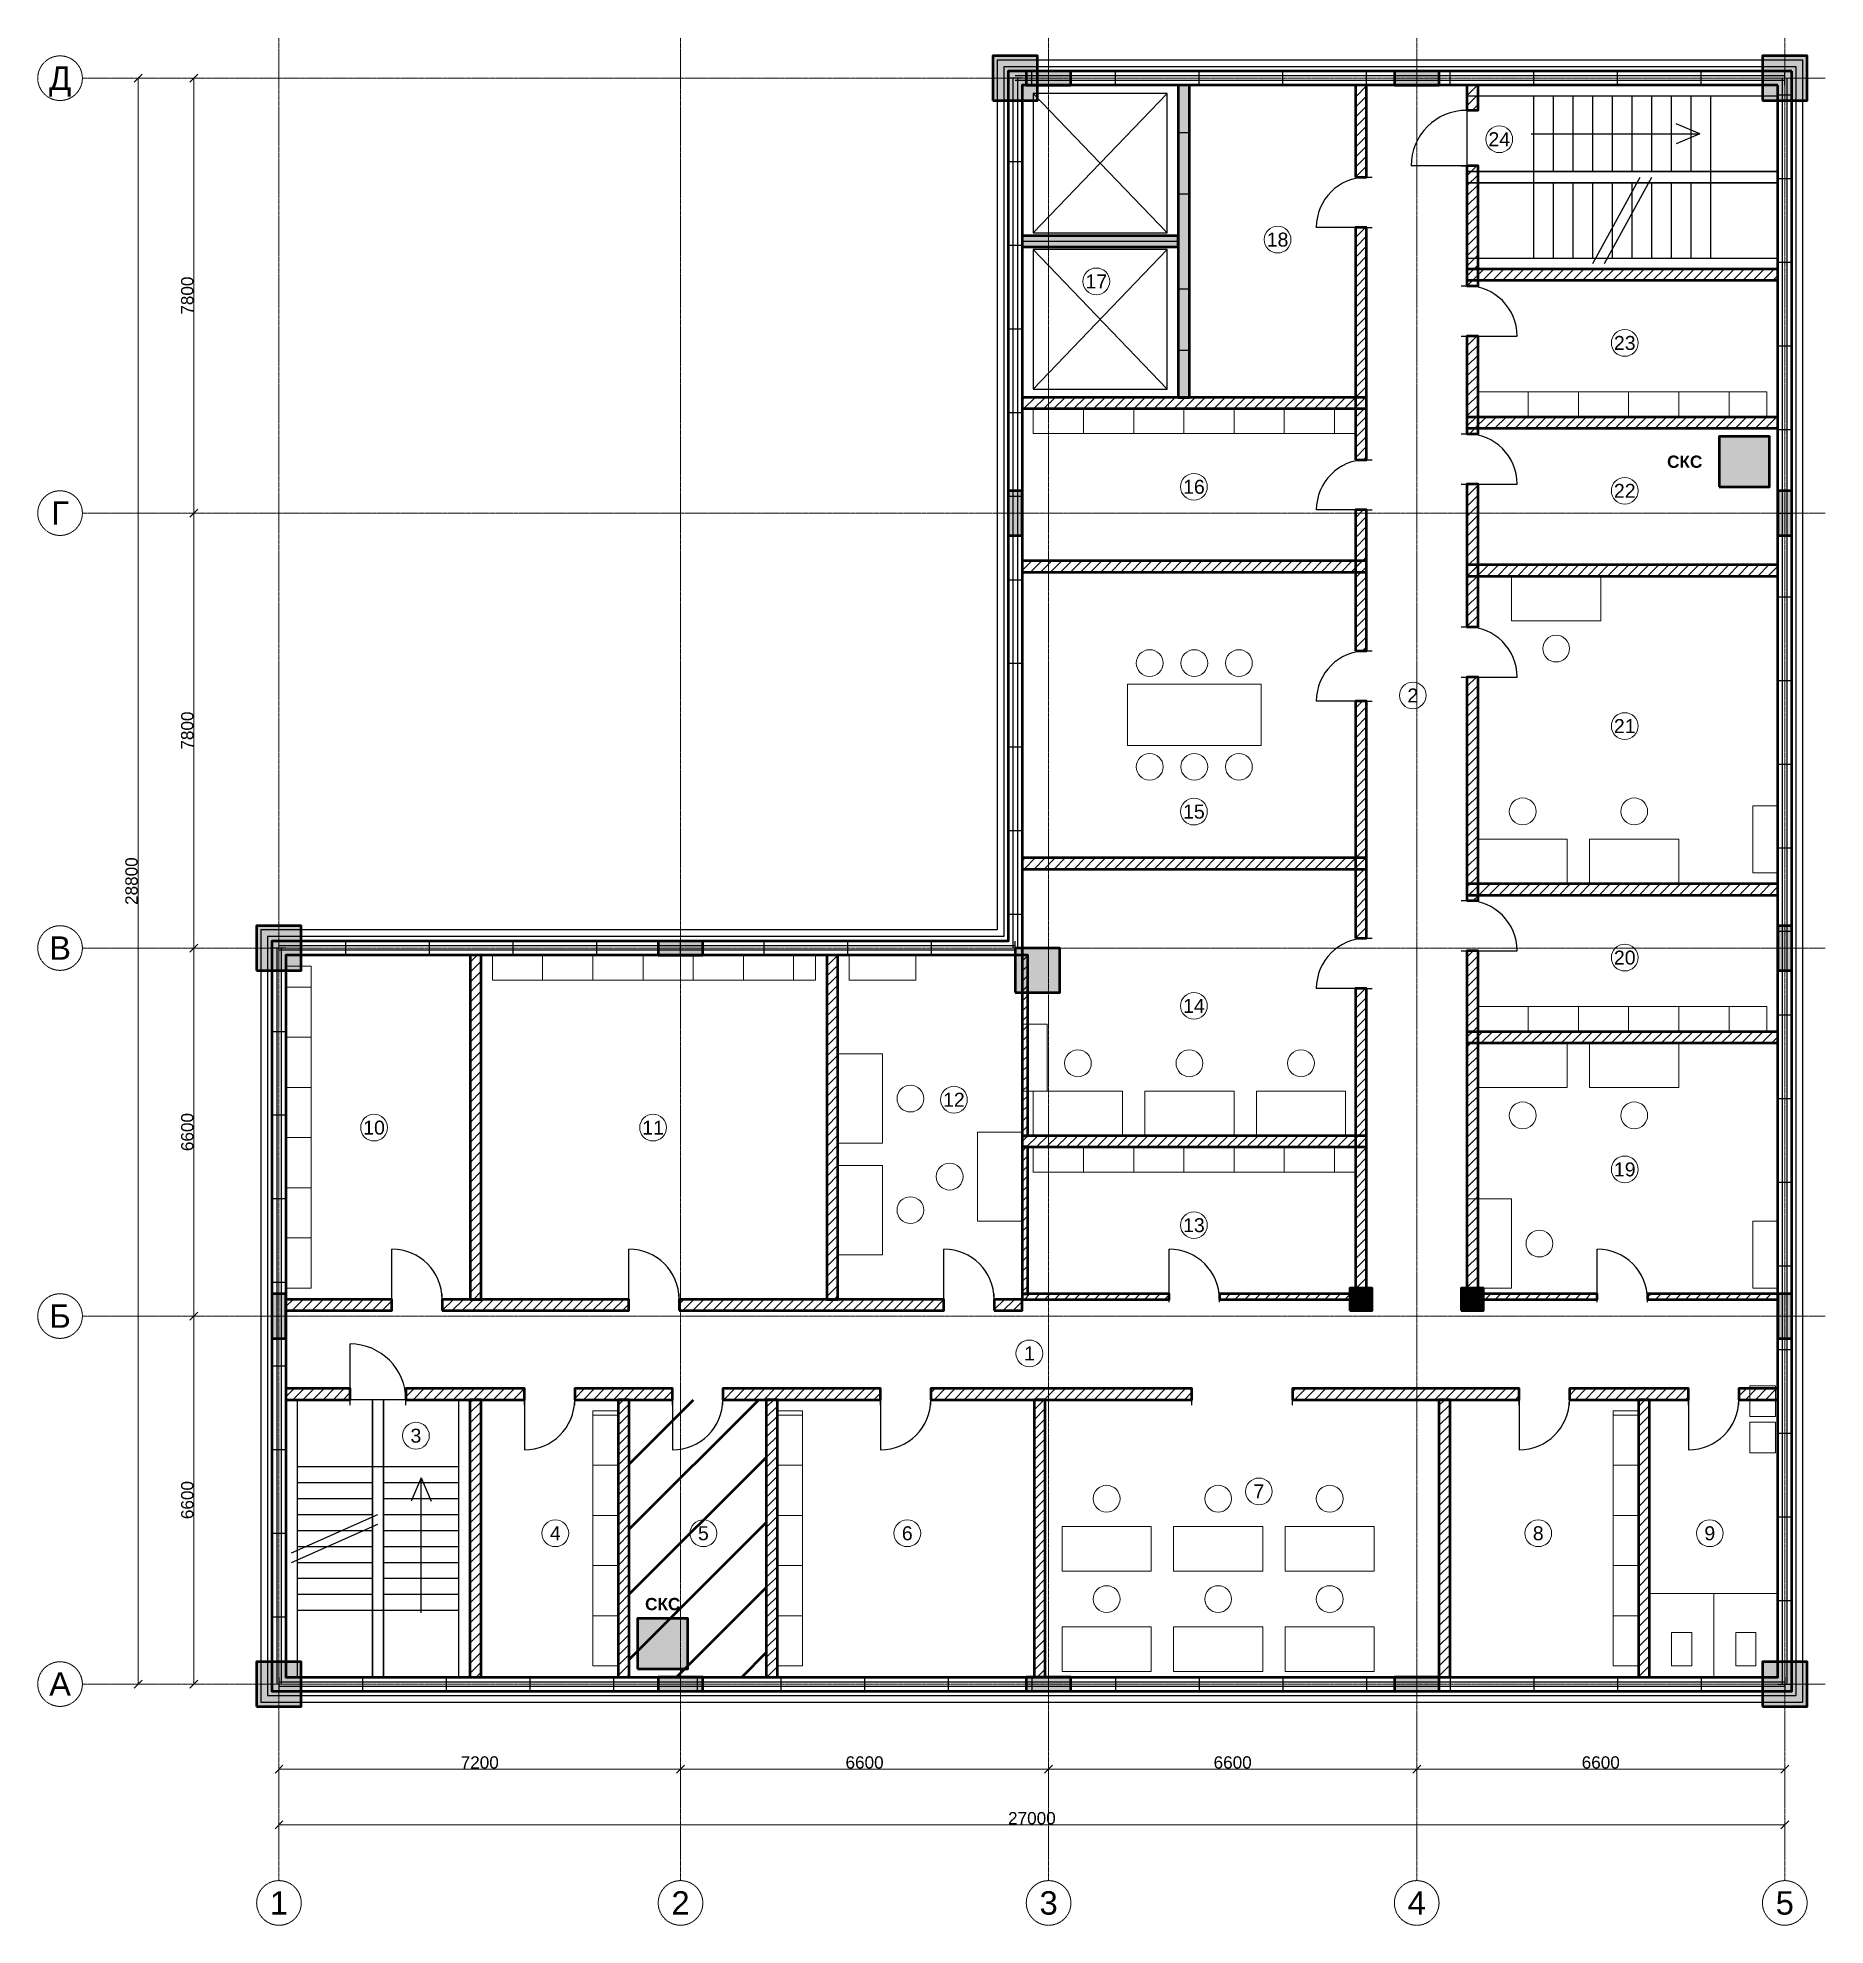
# Model space of a CAD drawing. Header units: millimetres. Extents: x -4325 to 27725, y -4325 to 29525.
import ezdxf
from ezdxf.enums import TextEntityAlignment as Align

# ---------------------------------------------------------------- set-up
doc = ezdxf.new("R2010")
doc.units = ezdxf.units.MM
doc.linetypes.add('CENTER2', pattern=[2.541, 1.587, -0.318, 0.318, -0.318])
for name, color, linetype, lineweight in [('A-ANNO-ROOM', 7, 'CONTINUOUS', 18), ('A-DIMS', 8, 'CONTINUOUS', 13), ('A-DOOR', 3, 'CONTINUOUS', 25), ('A-ELEV', 7, 'CONTINUOUS', 25), ('A-FACADE-PANEL', 8, 'CONTINUOUS', 25), ('A-FURN', 8, 'CONTINUOUS', 18), ('A-GLAZ-RIBBON', 5, 'CONTINUOUS', 25), ('A-GRID', 8, 'CENTER2', 13), ('A-HATCH', 9, 'CONTINUOUS', 9), ('A-OUTLINE', 7, 'CONTINUOUS', 50), ('A-SANI', 8, 'CONTINUOUS', 18), ('A-STAIR', 7, 'CONTINUOUS', 25), ('A-WALL-BLOCK', 9, 'CONTINUOUS', 50), ('A-WALL-RC', 7, 'CONTINUOUS', 50), ('E-SCS-RISER', 1, 'CONTINUOUS', 50), ('E-SERVER-ROOM', 1, 'CONTINUOUS', 50)]:
    doc.layers.add(name, color=color, linetype=linetype, lineweight=lineweight)
doc.styles.add('Arial-Bold', font='arialbd.ttf')
doc.styles.get("Standard").update_dxf_attribs({"font": 'arial.ttf'})

msp = doc.modelspace()

# ---------------------------------------------------------------- hatches: boundary and pattern name
at = {"layer": 'A-HATCH'}
h = msp.add_hatch(dxfattribs=at)
h.set_pattern_fill('ANSI31', scale=40)
h.paths.add_polyline_path([(19300, 27025), (19500, 27025), (19500, 28675), (19500, 28675), (19300, 28675), (19300, 28675)])
h = msp.add_hatch(dxfattribs=at)
h.set_pattern_fill('ANSI31', scale=40)
h.paths.add_polyline_path([(21300, 28225), (21500, 28225), (21500, 28675), (21500, 28675), (21300, 28675), (21300, 28675)])
h = msp.add_hatch(dxfattribs=at)
h.set_pattern_fill('ANSI31', scale=40)
h.paths.add_polyline_path([(21300, 25075), (21500, 25075), (21500, 27225), (21300, 27225)])
h = msp.add_hatch(dxfattribs=at)
h.set_pattern_fill('ANSI31', scale=40)
h.paths.add_polyline_path([(19300, 21958), (19500, 21958), (19500, 26125), (19300, 26125)])
h = msp.add_hatch(dxfattribs=at)
h.set_pattern_fill('ANSI31', scale=40)
h.paths.add_polyline_path([(21300, 25175), (26875, 25175), (26875, 25175), (26875, 25375), (26875, 25375), (21300, 25375)])
h = msp.add_hatch(dxfattribs=at)
h.set_pattern_fill('ANSI31', scale=40)
h.paths.add_polyline_path([(21300, 22422), (21500, 22422), (21500, 24175), (21300, 24175)])
h = msp.add_hatch(dxfattribs=at)
h.set_pattern_fill('ANSI31', scale=40)
h.paths.add_polyline_path([(13325, 22875), (13325, 22875), (19500, 22875), (19500, 23075), (13325, 23075), (13325, 23075)])
h = msp.add_hatch(dxfattribs=at)
h.set_pattern_fill('ANSI31', scale=40)
h.paths.add_polyline_path([(21300, 22522), (26875, 22522), (26875, 22522), (26875, 22722), (26875, 22722), (21300, 22722)])
h = msp.add_hatch(dxfattribs=at)
h.set_pattern_fill('ANSI31', scale=40)
h.paths.add_polyline_path([(21300, 18960), (21500, 18960), (21500, 21522), (21300, 21522)])
h = msp.add_hatch(dxfattribs=at)
h.set_pattern_fill('ANSI31', scale=40)
h.paths.add_polyline_path([(19300, 18530), (19500, 18530), (19500, 21058), (19300, 21058)])
h = msp.add_hatch(dxfattribs=at)
h.set_pattern_fill('ANSI31', scale=40)
h.paths.add_polyline_path([(13325, 19942), (13325, 19942), (19500, 19942), (19500, 20142), (13325, 20142), (13325, 20142)])
h = msp.add_hatch(dxfattribs=at)
h.set_pattern_fill('ANSI31', scale=40)
h.paths.add_polyline_path([(21300, 19870), (26875, 19870), (26875, 19870), (26875, 20070), (26875, 20070), (21300, 20070)])
h = msp.add_hatch(dxfattribs=at)
h.set_pattern_fill('ANSI31', scale=40)
h.paths.add_polyline_path([(21300, 14051), (21500, 14051), (21500, 18060), (21300, 18060)])
h = msp.add_hatch(dxfattribs=at)
h.set_pattern_fill('ANSI31', scale=40)
h.paths.add_polyline_path([(19300, 13375), (19500, 13375), (19500, 17630), (19300, 17630)])
h = msp.add_hatch(dxfattribs=at)
h.set_pattern_fill('ANSI31', scale=40)
h.paths.add_polyline_path([(13325, 14617), (13325, 14617), (19500, 14617), (19500, 14817), (13325, 14817), (13325, 14817)])
h = msp.add_hatch(dxfattribs=at)
h.set_pattern_fill('ANSI31', scale=40)
h.paths.add_polyline_path([(21300, 14151), (26875, 14151), (26875, 14151), (26875, 14351), (26875, 14351), (21300, 14351)])
h = msp.add_hatch(dxfattribs=at)
h.set_pattern_fill('ANSI31', scale=40)
h.paths.add_polyline_path([(3428, 6900), (3628, 6900), (3628, 13075), (3628, 13075), (3428, 13075), (3428, 13075)])
h = msp.add_hatch(dxfattribs=at)
h.set_pattern_fill('ANSI31', scale=40)
h.paths.add_polyline_path([(9822, 6900), (10022, 6900), (10022, 13075), (10022, 13075), (9822, 13075), (9822, 13075)])
h = msp.add_hatch(dxfattribs=at)
h.set_pattern_fill('ANSI31', scale=40)
h.paths.add_polyline_path([(13325, 9833), (13425, 9833), (13425, 13075), (13425, 13075), (13325, 13075), (13325, 13075)])
h = msp.add_hatch(dxfattribs=at)
h.set_pattern_fill('ANSI31', scale=40)
h.paths.add_polyline_path([(21300, 6900), (21500, 6900), (21500, 13151), (21300, 13151)])
h = msp.add_hatch(dxfattribs=at)
h.set_pattern_fill('ANSI31', scale=40)
h.paths.add_polyline_path([(19300, 6900), (19500, 6900), (19500, 12475), (19300, 12475)])
h = msp.add_hatch(dxfattribs=at)
h.set_pattern_fill('ANSI31', scale=40)
h.paths.add_polyline_path([(21300, 11499), (26875, 11499), (26875, 11499), (26875, 11699), (26875, 11699), (21300, 11699)])
h = msp.add_hatch(dxfattribs=at)
h.set_pattern_fill('ANSI31', scale=40)
h.paths.add_polyline_path([(13325, 9633), (19500, 9633), (19500, 9833), (13325, 9833)])
h = msp.add_hatch(dxfattribs=at)
h.set_pattern_fill('ANSI31', scale=40)
h.paths.add_polyline_path([(13325, 7000), (13425, 7000), (13425, 9633), (13325, 9633)])
h = msp.add_hatch(dxfattribs=at)
h.set_pattern_fill('ANSI31', scale=40)
h.paths.add_polyline_path([(125, 6700), (125, 6700), (2026, 6700), (2026, 6900), (125, 6900), (125, 6900)])
h = msp.add_hatch(dxfattribs=at)
h.set_pattern_fill('ANSI31', scale=40)
h.paths.add_polyline_path([(2926, 6700), (6275, 6700), (6275, 6900), (2926, 6900)])
h = msp.add_hatch(dxfattribs=at)
h.set_pattern_fill('ANSI31', scale=40)
h.paths.add_polyline_path([(7175, 6700), (11924, 6700), (11924, 6900), (7175, 6900)])
h = msp.add_hatch(dxfattribs=at)
h.set_pattern_fill('ANSI31', scale=40)
h.paths.add_polyline_path([(12824, 6700), (13325, 6700), (13325, 6900), (12824, 6900)])
h = msp.add_hatch(dxfattribs=at)
h.set_pattern_fill('ANSI31', scale=40)
h.paths.add_polyline_path([(13325, 6900), (15962, 6900), (15962, 7000), (13325, 7000)])
h = msp.add_hatch(dxfattribs=at)
h.set_pattern_fill('ANSI31', scale=40)
h.paths.add_polyline_path([(16862, 6900), (19300, 6900), (19300, 7000), (16862, 7000)])
h = msp.add_hatch(dxfattribs=at)
h.set_pattern_fill('ANSI31', scale=40)
h.paths.add_polyline_path([(21500, 6900), (23638, 6900), (23638, 7000), (21500, 7000)])
h = msp.add_hatch(dxfattribs=at)
h.set_pattern_fill('ANSI31', scale=40)
h.paths.add_polyline_path([(24538, 6900), (26875, 6900), (26875, 6900), (26875, 7000), (26875, 7000), (24538, 7000)])
h = msp.add_hatch(dxfattribs=at)
h.set_pattern_fill('ANSI31', scale=40)
h.paths.add_polyline_path([(125, 5100), (125, 5100), (1275, 5100), (1275, 5300), (125, 5300), (125, 5300)])
h = msp.add_hatch(dxfattribs=at)
h.set_pattern_fill('ANSI31', scale=40)
h.paths.add_polyline_path([(2275, 5100), (4402, 5100), (4402, 5300), (2275, 5300)])
h = msp.add_hatch(dxfattribs=at)
h.set_pattern_fill('ANSI31', scale=40)
h.paths.add_polyline_path([(3425, 125), (3625, 125), (3625, 125), (3625, 5100), (3425, 5100), (3425, 125)])
h = msp.add_hatch(dxfattribs=at)
h.set_pattern_fill('ANSI31', scale=40)
h.paths.add_polyline_path([(5302, 5100), (7058, 5100), (7058, 5300), (5302, 5300)])
h = msp.add_hatch(dxfattribs=at)
h.set_pattern_fill('ANSI31', scale=40)
h.paths.add_polyline_path([(6080, 125), (6280, 125), (6280, 125), (6280, 5100), (6080, 5100), (6080, 125)])
h = msp.add_hatch(dxfattribs=at)
h.set_pattern_fill('ANSI31', scale=40)
h.paths.add_polyline_path([(7958, 5100), (10788, 5100), (10788, 5300), (7958, 5300)])
h = msp.add_hatch(dxfattribs=at)
h.set_pattern_fill('ANSI31', scale=40)
h.paths.add_polyline_path([(8736, 125), (8936, 125), (8936, 125), (8936, 5100), (8736, 5100), (8736, 125)])
h = msp.add_hatch(dxfattribs=at)
h.set_pattern_fill('ANSI31', scale=40)
h.paths.add_polyline_path([(11688, 5100), (16370, 5100), (16370, 5300), (11688, 5300)])
h = msp.add_hatch(dxfattribs=at)
h.set_pattern_fill('ANSI31', scale=40)
h.paths.add_polyline_path([(13540, 125), (13740, 125), (13740, 125), (13740, 5100), (13540, 5100), (13540, 125)])
h = msp.add_hatch(dxfattribs=at)
h.set_pattern_fill('ANSI31', scale=40)
h.paths.add_polyline_path([(18170, 5100), (22237, 5100), (22237, 5300), (18170, 5300)])
h = msp.add_hatch(dxfattribs=at)
h.set_pattern_fill('ANSI31', scale=40)
h.paths.add_polyline_path([(20799, 125), (20999, 125), (20999, 125), (20999, 5100), (20799, 5100), (20799, 125)])
h = msp.add_hatch(dxfattribs=at)
h.set_pattern_fill('ANSI31', scale=40)
h.paths.add_polyline_path([(23137, 5100), (25275, 5100), (25275, 5300), (23137, 5300)])
h = msp.add_hatch(dxfattribs=at)
h.set_pattern_fill('ANSI31', scale=40)
h.paths.add_polyline_path([(24375, 125), (24575, 125), (24575, 125), (24575, 5100), (24375, 5100), (24375, 125)])
h = msp.add_hatch(dxfattribs=at)
h.set_pattern_fill('ANSI31', scale=40)
h.paths.add_polyline_path([(26175, 5100), (26875, 5100), (26875, 5100), (26875, 5300), (26875, 5300), (26175, 5300)])
at = {"layer": 'A-WALL-RC'}
h = msp.add_hatch(color=7, dxfattribs=at)
h.dxf.hatch_style = 1
h.paths.add_polyline_path([(12800, 28400), (13600, 28400), (13600, 29200), (12800, 29200)])
h = msp.add_hatch(color=7, dxfattribs=at)
h.dxf.hatch_style = 1
h.paths.add_polyline_path([(26600, 28400), (27400, 28400), (27400, 29200), (26600, 29200)])
h = msp.add_hatch(color=7, dxfattribs=at)
h.dxf.hatch_style = 1
h.paths.add_polyline_path([(13400, 28675), (14200, 28675), (14200, 28925), (13400, 28925)])
h = msp.add_hatch(color=7, dxfattribs=at)
h.dxf.hatch_style = 1
h.paths.add_polyline_path([(20000, 28675), (20800, 28675), (20800, 28925), (20000, 28925)])
h = msp.add_hatch(color=7, dxfattribs=at)
h.dxf.hatch_style = 1
h.paths.add_polyline_path([(16125, 23075), (16325, 23075), (16325, 28675), (16325, 28675), (16125, 28675), (16125, 28675)])
h = msp.add_hatch(color=7, dxfattribs=at)
h.dxf.hatch_style = 1
h.paths.add_polyline_path([(13325, 25775), (13325, 25775), (16125, 25775), (16125, 25975), (13325, 25975), (13325, 25975)])
h = msp.add_hatch(color=7, dxfattribs=at)
h.dxf.hatch_style = 1
h.paths.add_polyline_path([(13075, 20600), (13325, 20600), (13325, 21400), (13075, 21400)])
h = msp.add_hatch(color=7, dxfattribs=at)
h.dxf.hatch_style = 1
h.paths.add_polyline_path([(26875, 20600), (27125, 20600), (27125, 21400), (26875, 21400)])
h = msp.add_hatch(color=7, dxfattribs=at)
h.dxf.hatch_style = 1
h.paths.add_polyline_path([(-400, 12800), (400, 12800), (400, 13600), (-400, 13600)])
h = msp.add_hatch(color=7, dxfattribs=at)
h.dxf.hatch_style = 1
h.paths.add_polyline_path([(26875, 12800), (27125, 12800), (27125, 13600), (26875, 13600)])
h = msp.add_hatch(color=7, dxfattribs=at)
h.dxf.hatch_style = 1
h.paths.add_polyline_path([(6800, 13075), (7600, 13075), (7600, 13325), (6800, 13325)])
h = msp.add_hatch(color=7, dxfattribs=at)
h.dxf.hatch_style = 1
h.paths.add_polyline_path([(13200, 12400), (14000, 12400), (14000, 13200), (13200, 13200)])
h = msp.add_hatch(color=7, dxfattribs=at)
h.dxf.hatch_style = 1
h.paths.add_polyline_path([(-125, 6200), (125, 6200), (125, 7000), (-125, 7000)])
h = msp.add_hatch(color=7, dxfattribs=at)
h.dxf.hatch_style = 1
h.paths.add_polyline_path([(19200, 6700), (19600, 6700), (19600, 7100), (19200, 7100)])
h = msp.add_hatch(color=7, dxfattribs=at)
h.dxf.hatch_style = 1
h.paths.add_polyline_path([(21200, 6700), (21600, 6700), (21600, 7100), (21200, 7100)])
h = msp.add_hatch(color=7, dxfattribs=at)
h.dxf.hatch_style = 1
h.paths.add_polyline_path([(26875, 6200), (27125, 6200), (27125, 7000), (26875, 7000)])
h = msp.add_hatch(color=7, dxfattribs=at)
h.dxf.hatch_style = 1
h.paths.add_polyline_path([(-400, -400), (400, -400), (400, 400), (-400, 400)])
h = msp.add_hatch(color=7, dxfattribs=at)
h.dxf.hatch_style = 1
h.paths.add_polyline_path([(26600, -400), (27400, -400), (27400, 400), (26600, 400)])
h = msp.add_hatch(color=7, dxfattribs=at)
h.dxf.hatch_style = 1
h.paths.add_polyline_path([(6800, -125), (7600, -125), (7600, 125), (6800, 125)])
h = msp.add_hatch(color=7, dxfattribs=at)
h.dxf.hatch_style = 1
h.paths.add_polyline_path([(13400, -125), (14200, -125), (14200, 125), (13400, 125)])
h = msp.add_hatch(color=7, dxfattribs=at)
h.dxf.hatch_style = 1
h.paths.add_polyline_path([(20000, -125), (20800, -125), (20800, 125), (20000, 125)])
at = {"layer": 'E-SCS-RISER'}
h = msp.add_hatch(color=7, dxfattribs=at)
h.dxf.hatch_style = 1
h.paths.add_polyline_path([(25825, 21472), (26725, 21472), (26725, 22372), (25825, 22372)])
h = msp.add_hatch(color=7, dxfattribs=at)
h.dxf.hatch_style = 1
h.paths.add_polyline_path([(6430, 275), (7330, 275), (7330, 1175), (6430, 1175)])
at = {"layer": 'E-SERVER-ROOM'}
h = msp.add_hatch(dxfattribs=at)
h.set_pattern_fill('ANSI31', scale=260)
h.paths.add_polyline_path([(6280, 125), (8736, 125), (8736, 5100), (6280, 5100)])

# ---------------------------------------------------------------- linework, layer by layer
at = {"layer": 'A-ANNO-ROOM'}
for centre in [(21880, 27705), (17905, 25905), (14655, 25155), (24130, 24052), (16405, 21472), (24130, 21400), (20330, 17730), (24130, 17181), (16405, 15647), (24130, 13029), (16405, 12163), (12102, 10480), (1705, 9980), (6708, 9980), (24130, 9230), (16405, 8230), (13455, 5930), (2455, 4455), (17570, 3455), (4955, 2705), (7610, 2705), (11266, 2705), (22579, 2705), (25655, 2705)]:
    msp.add_circle(centre, 240, dxfattribs=at)
at = {"layer": 'A-DIMS'}
for p, q in [((-2596, 28729), (-2454, 28871)), ((-2525, 0), (-2525, 28800)), ((-1596, 28729), (-1454, 28871)), ((-1525, 21000), (-1525, 28800)), ((-1596, 20929), (-1454, 21071)), ((-1596, 20929), (-1454, 21071)), ((-1525, 13200), (-1525, 21000)), ((-1596, 13129), (-1454, 13271)), ((-1596, 13129), (-1454, 13271)), ((-1525, 6600), (-1525, 13200)), ((-1596, 6529), (-1454, 6671)), ((-1596, 6529), (-1454, 6671)), ((-1525, 0), (-1525, 6600)), ((-2596, -71), (-2454, 71)), ((-1596, -71), (-1454, 71)), ((-71, -1596), (71, -1454)), ((0, -1525), (7200, -1525)), ((7129, -1596), (7271, -1454)), ((7129, -1596), (7271, -1454)), ((7200, -1525), (13800, -1525)), ((13729, -1596), (13871, -1454)), ((13729, -1596), (13871, -1454)), ((13800, -1525), (20400, -1525)), ((20329, -1596), (20471, -1454)), ((20329, -1596), (20471, -1454)), ((20400, -1525), (27000, -1525)), ((26929, -1596), (27071, -1454)), ((-71, -2596), (71, -2454)), ((0, -2525), (27000, -2525)), ((26929, -2596), (27071, -2454))]:
    msp.add_line(p, q, dxfattribs=at)
at = {"layer": 'A-DOOR'}
for p, q in [((21200, 28225), (21400, 28225)), ((16125, 27825), (16325, 27825)), ((21300, 27225), (20300, 27225)), ((21200, 27225), (21400, 27225)), ((19400, 27025), (19600, 27025)), ((16125, 26725), (16325, 26725)), ((19500, 26125), (18600, 26125)), ((19400, 26125), (19600, 26125)), ((21200, 25075), (21400, 25075)), ((16125, 25025), (16325, 25025)), ((21200, 24175), (21400, 24175)), ((21300, 24175), (22200, 24175)), ((16125, 23925), (16325, 23925)), ((21200, 22422), (21400, 22422)), ((19400, 21958), (19600, 21958)), ((21200, 21522), (21400, 21522)), ((21300, 21522), (22200, 21522)), ((19500, 21058), (18600, 21058)), ((19400, 21058), (19600, 21058)), ((21200, 18960), (21400, 18960)), ((19400, 18530), (19600, 18530)), ((21200, 18060), (21400, 18060)), ((21300, 18060), (22200, 18060)), ((19500, 17630), (18600, 17630)), ((19400, 17630), (19600, 17630)), ((21200, 14051), (21400, 14051)), ((19400, 13375), (19600, 13375)), ((21200, 13151), (21400, 13151)), ((21300, 13151), (22200, 13151)), ((19500, 12475), (18600, 12475)), ((19400, 12475), (19600, 12475)), ((2026, 6900), (2026, 7800)), ((6275, 6900), (6275, 7800)), ((11924, 6900), (11924, 7800)), ((15962, 6900), (15962, 7800)), ((23638, 6900), (23638, 7800)), ((2026, 6800), (2026, 7000)), ((2926, 6800), (2926, 7000)), ((6275, 6800), (6275, 7000)), ((7175, 6800), (7175, 7000)), ((11924, 6800), (11924, 7000)), ((12824, 6800), (12824, 7000)), ((15962, 6850), (15962, 6950)), ((16862, 6850), (16862, 6950)), ((23638, 6850), (23638, 6950)), ((24538, 6850), (24538, 6950)), ((1275, 5100), (1275, 6100)), ((1275, 5000), (1275, 5200)), ((2275, 5000), (2275, 5200)), ((4402, 5000), (4402, 5200)), ((4402, 5100), (4402, 4200)), ((5302, 5000), (5302, 5200)), ((7058, 5000), (7058, 5200)), ((7058, 5100), (7058, 4200)), ((7958, 5000), (7958, 5200)), ((10788, 5000), (10788, 5200)), ((10788, 5100), (10788, 4200)), ((11688, 5000), (11688, 5200)), ((16370, 5000), (16370, 5200)), ((18170, 5000), (18170, 5200)), ((22237, 5000), (22237, 5200)), ((22237, 5100), (22237, 4200)), ((23137, 5000), (23137, 5200)), ((25275, 5000), (25275, 5200)), ((25275, 5100), (25275, 4200)), ((26175, 5000), (26175, 5200))]:
    msp.add_line(p, q, dxfattribs=at)
for centre, radius, start, end in [((21300, 27225), 1000, 90, 180), ((19500, 26125), 900, 90, 180), ((21300, 24175), 900, 0, 90), ((21300, 21522), 900, 0, 90), ((19500, 21058), 900, 90, 180), ((21300, 18060), 900, 0, 90), ((19500, 17630), 900, 90, 180), ((21300, 13151), 900, 0, 90), ((19500, 12475), 900, 90, 180), ((2026, 6900), 900, 0, 90), ((6275, 6900), 900, 0, 90), ((11924, 6900), 900, 0, 90), ((15962, 6900), 900, 0, 90), ((23638, 6900), 900, 0, 90), ((1275, 5100), 1000, 0, 90), ((4402, 5100), 900, -90, 0), ((7058, 5100), 900, -90, 0), ((10788, 5100), 900, -90, 0), ((22237, 5100), 900, -90, 0), ((25275, 5100), 900, -90, 0)]:
    msp.add_arc(centre, radius, start, end, dxfattribs=at)
at = {"layer": 'A-ELEV'}
for p, q in [((13525, 26025), (15925, 28525)), ((13525, 28525), (15925, 26025)), ((13325, 25875), (16125, 25875)), ((13525, 23225), (15925, 25725)), ((13525, 25725), (15925, 23225))]:
    msp.add_line(p, q, dxfattribs=at)
for points in [[(13525, 26025), (15925, 26025), (15925, 28525), (13525, 28525)], [(13525, 23225), (15925, 23225), (15925, 25725), (13525, 25725)]]:
    msp.add_lwpolyline(points, close=True, dxfattribs=at)
at = {"layer": 'A-FACADE-PANEL'}
for points in [[(27325, 29125), (12875, 29125), (12875, 13525), (-325, 13525), (-325, -325), (27325, -325)], [(27205, 29005), (12995, 29005), (12995, 13405), (-205, 13405), (-205, -205), (27205, -205)]]:
    msp.add_lwpolyline(points, close=True, dxfattribs=at)
at = {"layer": 'A-FURN'}
for p, q in [((22400, 22722), (22400, 23172)), ((23300, 22722), (23300, 23172)), ((24200, 22722), (24200, 23172)), ((25100, 22722), (25100, 23172)), ((26000, 22722), (26000, 23172)), ((14425, 22425), (14425, 22875)), ((15325, 22425), (15325, 22875)), ((16225, 22425), (16225, 22875)), ((17125, 22425), (17125, 22875)), ((18025, 22425), (18025, 22875)), ((18925, 22425), (18925, 22875)), ((4728, 12625), (4728, 13075)), ((5628, 12625), (5628, 13075)), ((6528, 12625), (6528, 13075)), ((7428, 12625), (7428, 13075)), ((8328, 12625), (8328, 13075)), ((9228, 12625), (9228, 13075)), ((125, 12500), (575, 12500)), ((22400, 11699), (22400, 12149)), ((23300, 11699), (23300, 12149)), ((24200, 11699), (24200, 12149)), ((25100, 11699), (25100, 12149)), ((26000, 11699), (26000, 12149)), ((125, 11600), (575, 11600)), ((125, 10700), (575, 10700)), ((125, 9800), (575, 9800)), ((14425, 9183), (14425, 9633)), ((15325, 9183), (15325, 9633)), ((16225, 9183), (16225, 9633)), ((17125, 9183), (17125, 9633)), ((18025, 9183), (18025, 9633)), ((18925, 9183), (18925, 9633)), ((125, 8900), (575, 8900)), ((125, 8000), (575, 8000)), ((5630, 4825), (6080, 4825)), ((8936, 4825), (9386, 4825)), ((23925, 4825), (24375, 4825)), ((5630, 3925), (6080, 3925)), ((8936, 3925), (9386, 3925)), ((23925, 3925), (24375, 3925)), ((5630, 3025), (6080, 3025)), ((8936, 3025), (9386, 3025)), ((23925, 3025), (24375, 3025)), ((5630, 2125), (6080, 2125)), ((8936, 2125), (9386, 2125)), ((23925, 2125), (24375, 2125)), ((5630, 1225), (6080, 1225)), ((8936, 1225), (9386, 1225)), ((23925, 1225), (24375, 1225))]:
    msp.add_line(p, q, dxfattribs=at)
for points in [[(21500, 22722), (26675, 22722), (26675, 23172), (21500, 23172)], [(13525, 22425), (19300, 22425), (19300, 22875), (13525, 22875)], [(22100, 19070), (23700, 19070), (23700, 19870), (22100, 19870)], [(15212, 16830), (17612, 16830), (17612, 17930), (15212, 17930)], [(26425, 14551), (26875, 14551), (26875, 15751), (26425, 15751)], [(21500, 14351), (23100, 14351), (23100, 15151), (21500, 15151)], [(23500, 14351), (25100, 14351), (25100, 15151), (23500, 15151)], [(125, 7100), (575, 7100), (575, 12875), (125, 12875)], [(3828, 12625), (9622, 12625), (9622, 13075), (3828, 13075)], [(10222, 12625), (11422, 12625), (11422, 13075), (10222, 13075)], [(21500, 11699), (26675, 11699), (26675, 12149), (21500, 12149)], [(13325, 10633), (13775, 10633), (13775, 11833), (13325, 11833)], [(10022, 9700), (10822, 9700), (10822, 11300), (10022, 11300)], [(21500, 10699), (23100, 10699), (23100, 11499), (21500, 11499)], [(23500, 10699), (25100, 10699), (25100, 11499), (23500, 11499)], [(13525, 9833), (15125, 9833), (15125, 10633), (13525, 10633)], [(15525, 9833), (17125, 9833), (17125, 10633), (15525, 10633)], [(17525, 9833), (19125, 9833), (19125, 10633), (17525, 10633)], [(12525, 8300), (13325, 8300), (13325, 9900), (12525, 9900)], [(13525, 9183), (19300, 9183), (19300, 9633), (13525, 9633)], [(10022, 7700), (10822, 7700), (10822, 9300), (10022, 9300)], [(21300, 7100), (22100, 7100), (22100, 8700), (21300, 8700)], [(26425, 7100), (26875, 7100), (26875, 8300), (26425, 8300)], [(5630, 325), (6080, 325), (6080, 4900), (5630, 4900)], [(8936, 325), (9386, 325), (9386, 4900), (8936, 4900)], [(23925, 325), (24375, 325), (24375, 4900), (23925, 4900)], [(14040, 2025), (15640, 2025), (15640, 2825), (14040, 2825)], [(16040, 2025), (17640, 2025), (17640, 2825), (16040, 2825)], [(18040, 2025), (19640, 2025), (19640, 2825), (18040, 2825)], [(14040, 225), (15640, 225), (15640, 1025), (14040, 1025)], [(16040, 225), (17640, 225), (17640, 1025), (16040, 1025)], [(18040, 225), (19640, 225), (19640, 1025), (18040, 1025)]]:
    msp.add_lwpolyline(points, close=True, dxfattribs=at)
for centre in [(22900, 18570), (15612, 18310), (16412, 18310), (17212, 18310), (15612, 16450), (16412, 16450), (17212, 16450), (22300, 15651), (24300, 15651), (14325, 11133), (16325, 11133), (18325, 11133), (11322, 10500), (22300, 10199), (24300, 10199), (12025, 9100), (11322, 8500), (22600, 7900), (14840, 3325), (16840, 3325), (18840, 3325), (14840, 1525), (16840, 1525), (18840, 1525)]:
    msp.add_circle(centre, 240, dxfattribs=at)
at = {"layer": 'A-GLAZ-RIBBON'}
for p, q in [((13325, 28800), (13075, 28800)), ((13160, 28800), (13160, 13200)), ((27000, 28840), (13200, 28840)), ((13240, 28800), (13240, 13200)), ((13500, 28675), (13500, 28925)), ((15000, 28675), (15000, 28925)), ((16500, 28675), (16500, 28925)), ((18000, 28675), (18000, 28925)), ((19500, 28675), (19500, 28925)), ((21000, 28675), (21000, 28925)), ((22500, 28675), (22500, 28925)), ((24000, 28675), (24000, 28925)), ((25500, 28675), (25500, 28925)), ((26960, 0), (26960, 28800)), ((27000, 28675), (27000, 28925)), ((27040, 0), (27040, 28800)), ((27000, 28760), (13200, 28760)), ((26875, 28500), (27125, 28500)), ((13325, 27300), (13075, 27300)), ((26875, 27000), (27125, 27000)), ((13325, 25800), (13075, 25800)), ((26875, 25500), (27125, 25500)), ((13325, 24300), (13075, 24300)), ((26875, 24000), (27125, 24000)), ((13325, 22800), (13075, 22800)), ((26875, 22500), (27125, 22500)), ((13325, 21300), (13075, 21300)), ((26875, 21000), (27125, 21000)), ((13325, 19800), (13075, 19800)), ((26875, 19500), (27125, 19500)), ((13325, 18300), (13075, 18300)), ((26875, 18000), (27125, 18000)), ((13325, 16800), (13075, 16800)), ((26875, 16500), (27125, 16500)), ((13325, 15300), (13075, 15300)), ((26875, 15000), (27125, 15000)), ((13325, 13800), (13075, 13800)), ((13200, 13240), (0, 13240)), ((1200, 13075), (1200, 13325)), ((2700, 13075), (2700, 13325)), ((4200, 13075), (4200, 13325)), ((5700, 13075), (5700, 13325)), ((7200, 13075), (7200, 13325)), ((8700, 13075), (8700, 13325)), ((10200, 13075), (10200, 13325)), ((11700, 13075), (11700, 13325)), ((13200, 13075), (13200, 13325)), ((26875, 13500), (27125, 13500)), ((125, 13200), (-125, 13200)), ((-40, 13200), (-40, 0)), ((13200, 13160), (0, 13160)), ((40, 13200), (40, 0)), ((26875, 12000), (27125, 12000)), ((125, 11700), (-125, 11700)), ((26875, 10500), (27125, 10500)), ((125, 10200), (-125, 10200)), ((26875, 9000), (27125, 9000)), ((125, 8700), (-125, 8700)), ((26875, 7500), (27125, 7500)), ((125, 7200), (-125, 7200)), ((26875, 6000), (27125, 6000)), ((125, 5700), (-125, 5700)), ((26875, 4500), (27125, 4500)), ((125, 4200), (-125, 4200)), ((26875, 3000), (27125, 3000)), ((125, 2700), (-125, 2700)), ((26875, 1500), (27125, 1500)), ((125, 1200), (-125, 1200)), ((0, 125), (0, -125)), ((0, 40), (27000, 40)), ((1500, 125), (1500, -125)), ((3000, 125), (3000, -125)), ((4500, 125), (4500, -125)), ((6000, 125), (6000, -125)), ((7500, 125), (7500, -125)), ((9000, 125), (9000, -125)), ((10500, 125), (10500, -125)), ((12000, 125), (12000, -125)), ((13500, 125), (13500, -125)), ((15000, 125), (15000, -125)), ((16500, 125), (16500, -125)), ((18000, 125), (18000, -125)), ((19500, 125), (19500, -125)), ((21000, 125), (21000, -125)), ((22500, 125), (22500, -125)), ((24000, 125), (24000, -125)), ((25500, 125), (25500, -125)), ((26875, 0), (27125, 0)), ((27000, 125), (27000, -125)), ((0, -40), (27000, -40))]:
    msp.add_line(p, q, dxfattribs=at)
at = {"layer": 'A-GRID'}
for p, q in [((0, -3525), (0, 29525)), ((7200, -3525), (7200, 29525)), ((13800, -3525), (13800, 29525)), ((20400, -3525), (20400, 29525)), ((27000, -3525), (27000, 29525)), ((-3525, 28800), (27725, 28800)), ((-3525, 21000), (27725, 21000)), ((-3525, 13200), (27725, 13200)), ((-3525, 6600), (27725, 6600)), ((-3525, 0), (27725, 0))]:
    msp.add_line(p, q, dxfattribs=at)
for centre in [(-3925, 28800), (-3925, 21000), (-3925, 13200), (-3925, 6600), (-3925, 0), (0, -3925), (7200, -3925), (13800, -3925), (20400, -3925), (27000, -3925)]:
    msp.add_circle(centre, 400, dxfattribs=at)
at = {"layer": 'A-OUTLINE'}
for points in [[(27125, 28925), (13075, 28925), (13075, 13325), (-125, 13325), (-125, -125), (27125, -125)], [(26875, 28675), (13325, 28675), (13325, 13075), (125, 13075), (125, 125), (26875, 125)]]:
    msp.add_lwpolyline(points, close=True, dxfattribs=at)
at = {"layer": 'A-SANI'}
for points in [[(26375, 4800), (26835, 4800), (26835, 5350), (26375, 5350)], [(26375, 4150), (26835, 4150), (26835, 4700), (26375, 4700)], [(24575, 125), (25725, 125), (25725, 1625), (24575, 1625)], [(25725, 125), (26875, 125), (26875, 1625), (25725, 1625)], [(24970, 325), (25330, 325), (25330, 925), (24970, 925)], [(26120, 325), (26480, 325), (26480, 925), (26120, 925)]]:
    msp.add_lwpolyline(points, close=True, dxfattribs=at)
at = {"layer": 'A-STAIR'}
for p, q in [((22500, 25575), (22500, 28475)), ((22853, 27125), (22853, 28475)), ((23206, 27125), (23206, 28475)), ((23558, 27125), (23558, 28475)), ((23911, 27125), (23911, 28475)), ((24264, 27125), (24264, 28475)), ((24617, 27125), (24617, 28475)), ((24969, 27125), (24969, 28475)), ((25322, 27125), (25322, 28475)), ((25675, 27125), (25675, 28475)), ((25675, 25575), (25675, 28475)), ((22450, 27800), (25475, 27800)), ((25475, 27800), (25055, 27980)), ((25475, 27800), (25055, 27620)), ((22853, 25575), (22853, 26925)), ((23206, 25575), (23206, 26925)), ((23558, 25475), (24405, 27025)), ((23558, 25575), (23558, 26925)), ((23770, 25475), (24617, 27025)), ((23911, 25575), (23911, 26925)), ((24264, 25575), (24264, 26925)), ((24617, 25575), (24617, 26925)), ((24969, 25575), (24969, 26925)), ((25322, 25575), (25322, 26925)), ((25675, 25575), (25675, 26925)), ((325, 3900), (1675, 3900)), ((325, 3900), (3225, 3900)), ((1875, 3900), (3225, 3900)), ((325, 3614), (1675, 3614)), ((1875, 3614), (3225, 3614)), ((2550, 3700), (2370, 3280)), ((2550, 1275), (2550, 3700)), ((2550, 3700), (2730, 3280)), ((325, 3328), (1675, 3328)), ((1875, 3328), (3225, 3328)), ((225, 2355), (1775, 3042)), ((225, 2183), (1775, 2870)), ((325, 3042), (1675, 3042)), ((325, 2756), (1675, 2756)), ((1875, 3042), (3225, 3042)), ((1875, 2756), (3225, 2756)), ((325, 2469), (1675, 2469)), ((1875, 2469), (3225, 2469)), ((325, 2183), (1675, 2183)), ((1875, 2183), (3225, 2183)), ((325, 1897), (1675, 1897)), ((1875, 1897), (3225, 1897)), ((325, 1611), (1675, 1611)), ((1875, 1611), (3225, 1611)), ((325, 1325), (3225, 1325))]:
    msp.add_line(p, q, dxfattribs=at)
for points in [[(21300, 27125), (26875, 27125), (26875, 28475), (21300, 28475)], [(21300, 26925), (26875, 26925), (26875, 27125), (21300, 27125)], [(21300, 25575), (26875, 25575), (26875, 26925), (21300, 26925)], [(325, 125), (1675, 125), (1675, 5100), (325, 5100)], [(1675, 125), (1875, 125), (1875, 5100), (1675, 5100)], [(1875, 125), (3225, 125), (3225, 5100), (1875, 5100)]]:
    msp.add_lwpolyline(points, close=True, dxfattribs=at)
at = {"layer": 'A-WALL-BLOCK'}
for points in [[(19300, 27025), (19500, 27025), (19500, 28675), (19500, 28675), (19300, 28675), (19300, 28675)], [(21300, 28225), (21500, 28225), (21500, 28675), (21500, 28675), (21300, 28675), (21300, 28675)], [(21300, 25075), (21500, 25075), (21500, 27225), (21300, 27225)], [(19300, 21958), (19500, 21958), (19500, 26125), (19300, 26125)], [(21300, 25175), (26875, 25175), (26875, 25175), (26875, 25375), (26875, 25375), (21300, 25375)], [(21300, 22422), (21500, 22422), (21500, 24175), (21300, 24175)], [(13325, 22875), (13325, 22875), (19500, 22875), (19500, 23075), (13325, 23075), (13325, 23075)], [(21300, 22522), (26875, 22522), (26875, 22522), (26875, 22722), (26875, 22722), (21300, 22722)], [(21300, 18960), (21500, 18960), (21500, 21522), (21300, 21522)], [(19300, 18530), (19500, 18530), (19500, 21058), (19300, 21058)], [(13325, 19942), (13325, 19942), (19500, 19942), (19500, 20142), (13325, 20142), (13325, 20142)], [(21300, 19870), (26875, 19870), (26875, 19870), (26875, 20070), (26875, 20070), (21300, 20070)], [(21300, 14051), (21500, 14051), (21500, 18060), (21300, 18060)], [(19300, 13375), (19500, 13375), (19500, 17630), (19300, 17630)], [(13325, 14617), (13325, 14617), (19500, 14617), (19500, 14817), (13325, 14817), (13325, 14817)], [(21300, 14151), (26875, 14151), (26875, 14151), (26875, 14351), (26875, 14351), (21300, 14351)], [(3428, 6900), (3628, 6900), (3628, 13075), (3628, 13075), (3428, 13075), (3428, 13075)], [(9822, 6900), (10022, 6900), (10022, 13075), (10022, 13075), (9822, 13075), (9822, 13075)], [(13325, 9833), (13425, 9833), (13425, 13075), (13425, 13075), (13325, 13075), (13325, 13075)], [(21300, 6900), (21500, 6900), (21500, 13151), (21300, 13151)], [(19300, 6900), (19500, 6900), (19500, 12475), (19300, 12475)], [(21300, 11499), (26875, 11499), (26875, 11499), (26875, 11699), (26875, 11699), (21300, 11699)], [(13325, 9633), (19500, 9633), (19500, 9833), (13325, 9833)], [(13325, 7000), (13425, 7000), (13425, 9633), (13325, 9633)], [(125, 6700), (125, 6700), (2026, 6700), (2026, 6900), (125, 6900), (125, 6900)], [(2926, 6700), (6275, 6700), (6275, 6900), (2926, 6900)], [(7175, 6700), (11924, 6700), (11924, 6900), (7175, 6900)], [(12824, 6700), (13325, 6700), (13325, 6900), (12824, 6900)], [(13325, 6900), (15962, 6900), (15962, 7000), (13325, 7000)], [(16862, 6900), (19300, 6900), (19300, 7000), (16862, 7000)], [(21500, 6900), (23638, 6900), (23638, 7000), (21500, 7000)], [(24538, 6900), (26875, 6900), (26875, 6900), (26875, 7000), (26875, 7000), (24538, 7000)], [(125, 5100), (125, 5100), (1275, 5100), (1275, 5300), (125, 5300), (125, 5300)], [(2275, 5100), (4402, 5100), (4402, 5300), (2275, 5300)], [(3425, 125), (3625, 125), (3625, 125), (3625, 5100), (3425, 5100), (3425, 125)], [(5302, 5100), (7058, 5100), (7058, 5300), (5302, 5300)], [(6080, 125), (6280, 125), (6280, 125), (6280, 5100), (6080, 5100), (6080, 125)], [(7958, 5100), (10788, 5100), (10788, 5300), (7958, 5300)], [(8736, 125), (8936, 125), (8936, 125), (8936, 5100), (8736, 5100), (8736, 125)], [(11688, 5100), (16370, 5100), (16370, 5300), (11688, 5300)], [(13540, 125), (13740, 125), (13740, 125), (13740, 5100), (13540, 5100), (13540, 125)], [(18170, 5100), (22237, 5100), (22237, 5300), (18170, 5300)], [(20799, 125), (20999, 125), (20999, 125), (20999, 5100), (20799, 5100), (20799, 125)], [(23137, 5100), (25275, 5100), (25275, 5300), (23137, 5300)], [(24375, 125), (24575, 125), (24575, 125), (24575, 5100), (24375, 5100), (24375, 125)], [(26175, 5100), (26875, 5100), (26875, 5100), (26875, 5300), (26875, 5300), (26175, 5300)]]:
    msp.add_lwpolyline(points, close=True, dxfattribs=at)
at = {"layer": 'A-WALL-RC'}
for points in [[(12800, 28400), (13600, 28400), (13600, 29200), (12800, 29200)], [(26600, 28400), (27400, 28400), (27400, 29200), (26600, 29200)], [(13400, 28675), (14200, 28675), (14200, 28925), (13400, 28925)], [(20000, 28675), (20800, 28675), (20800, 28925), (20000, 28925)], [(16125, 23075), (16325, 23075), (16325, 28675), (16325, 28675), (16125, 28675), (16125, 28675)], [(13325, 25775), (13325, 25775), (16125, 25775), (16125, 25975), (13325, 25975), (13325, 25975)], [(13075, 20600), (13325, 20600), (13325, 21400), (13075, 21400)], [(26875, 20600), (27125, 20600), (27125, 21400), (26875, 21400)], [(-400, 12800), (400, 12800), (400, 13600), (-400, 13600)], [(26875, 12800), (27125, 12800), (27125, 13600), (26875, 13600)], [(6800, 13075), (7600, 13075), (7600, 13325), (6800, 13325)], [(13200, 12400), (14000, 12400), (14000, 13200), (13200, 13200)], [(-125, 6200), (125, 6200), (125, 7000), (-125, 7000)], [(19200, 6700), (19600, 6700), (19600, 7100), (19200, 7100)], [(21200, 6700), (21600, 6700), (21600, 7100), (21200, 7100)], [(26875, 6200), (27125, 6200), (27125, 7000), (26875, 7000)], [(-400, -400), (400, -400), (400, 400), (-400, 400)], [(26600, -400), (27400, -400), (27400, 400), (26600, 400)], [(6800, -125), (7600, -125), (7600, 125), (6800, 125)], [(13400, -125), (14200, -125), (14200, 125), (13400, 125)], [(20000, -125), (20800, -125), (20800, 125), (20000, 125)]]:
    msp.add_lwpolyline(points, close=True, dxfattribs=at)
at = {"layer": 'E-SCS-RISER'}
for points in [[(25825, 21472), (26725, 21472), (26725, 22372), (25825, 22372)], [(6430, 275), (7330, 275), (7330, 1175), (6430, 1175)]]:
    msp.add_lwpolyline(points, close=True, dxfattribs=at)

# ---------------------------------------------------------------- texts
at = {"layer": 'A-ANNO-ROOM'}
for s, p in [('24', (21880, 27705)), ('18', (17905, 25905)), ('17', (14655, 25155)), ('23', (24130, 24052)), ('16', (16405, 21472)), ('22', (24130, 21400)), ('2', (20330, 17730)), ('21', (24130, 17181)), ('15', (16405, 15647)), ('20', (24130, 13029)), ('14', (16405, 12163)), ('12', (12102, 10480)), ('10', (1705, 9980)), ('11', (6708, 9980)), ('19', (24130, 9230)), ('13', (16405, 8230)), ('1', (13455, 5930)), ('3', (2455, 4455)), ('7', (17570, 3455)), ('4', (4955, 2705)), ('5', (7610, 2705)), ('6', (11266, 2705)), ('8', (22579, 2705)), ('9', (25655, 2705))]:
    msp.add_text(s, height=250, dxfattribs=at).set_placement(p, align=Align.MIDDLE_CENTER)
at = {"layer": 'A-DIMS'}
for s, p in [('7800', (-1645, 24900)), ('7800', (-1645, 17100)), ('28800', (-2645, 14400)), ('6600', (-1645, 9900)), ('6600', (-1645, 3300))]:
    msp.add_text(s, height=220, rotation=90, dxfattribs=at).set_placement(p, align=Align.MIDDLE_CENTER)
for s, p in [('7200', (3600, -1405)), ('6600', (10500, -1405)), ('6600', (17100, -1405)), ('6600', (23700, -1405)), ('27000', (13500, -2405))]:
    msp.add_text(s, height=220, dxfattribs=at).set_placement(p, align=Align.MIDDLE_CENTER)
at = {"layer": 'A-GRID'}
for s, p in [('Д', (-3925, 28800)), ('Г', (-3925, 21000)), ('В', (-3925, 13200)), ('Б', (-3925, 6600)), ('А', (-3925, 0)), ('1', (0, -3925)), ('2', (7200, -3925)), ('3', (13800, -3925)), ('4', (20400, -3925)), ('5', (27000, -3925))]:
    msp.add_text(s, height=420, dxfattribs=at).set_placement(p, align=Align.MIDDLE_CENTER)
at = {"layer": 'E-SCS-RISER', "style": 'Arial-Bold'}
for p in [(25205, 21922), (6880, 1435)]:
    msp.add_text('СКС', height=220, dxfattribs=at).set_placement(p, align=Align.MIDDLE_CENTER)

doc.saveas('drawing.dxf')
